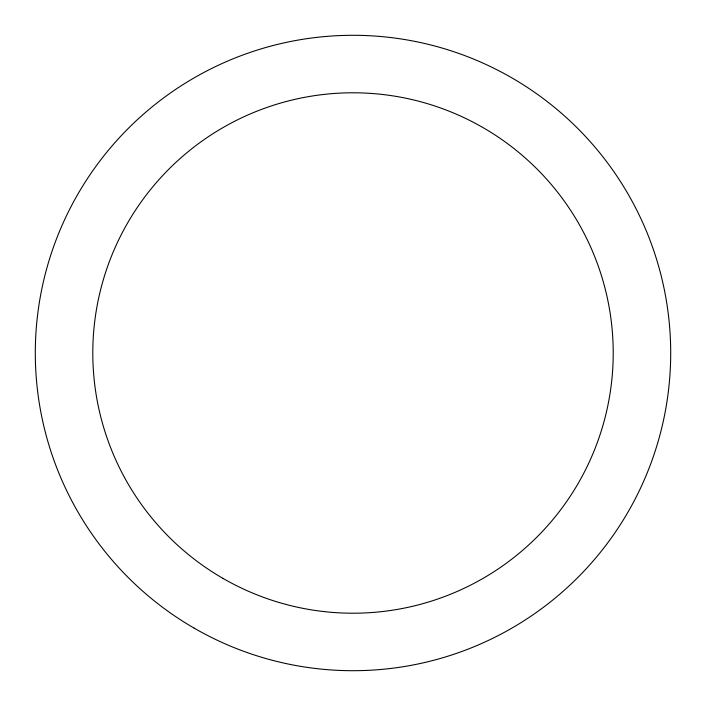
<?xml version="1.0" encoding="UTF-8"?>
<svg xmlns="http://www.w3.org/2000/svg" width="706" height="706" viewBox="0 0 706 706"><rect width="100%" height="100%" fill="white"/><g stroke="black" fill="none" stroke-linecap="round" stroke-linejoin="round"><path stroke-width="1.06" d="M194.15 628.137A317.7 317.7 0 0 0 670.7 353A317.7 317.7 0 0 0 194.15 77.863A317.7 317.7 0 0 0 194.15 628.137M222.893 578.346A260.214 260.214 0 0 0 613.214 353A260.214 260.214 0 0 0 222.893 127.654A260.214 260.214 0 0 0 222.893 578.346"/></g></svg>
